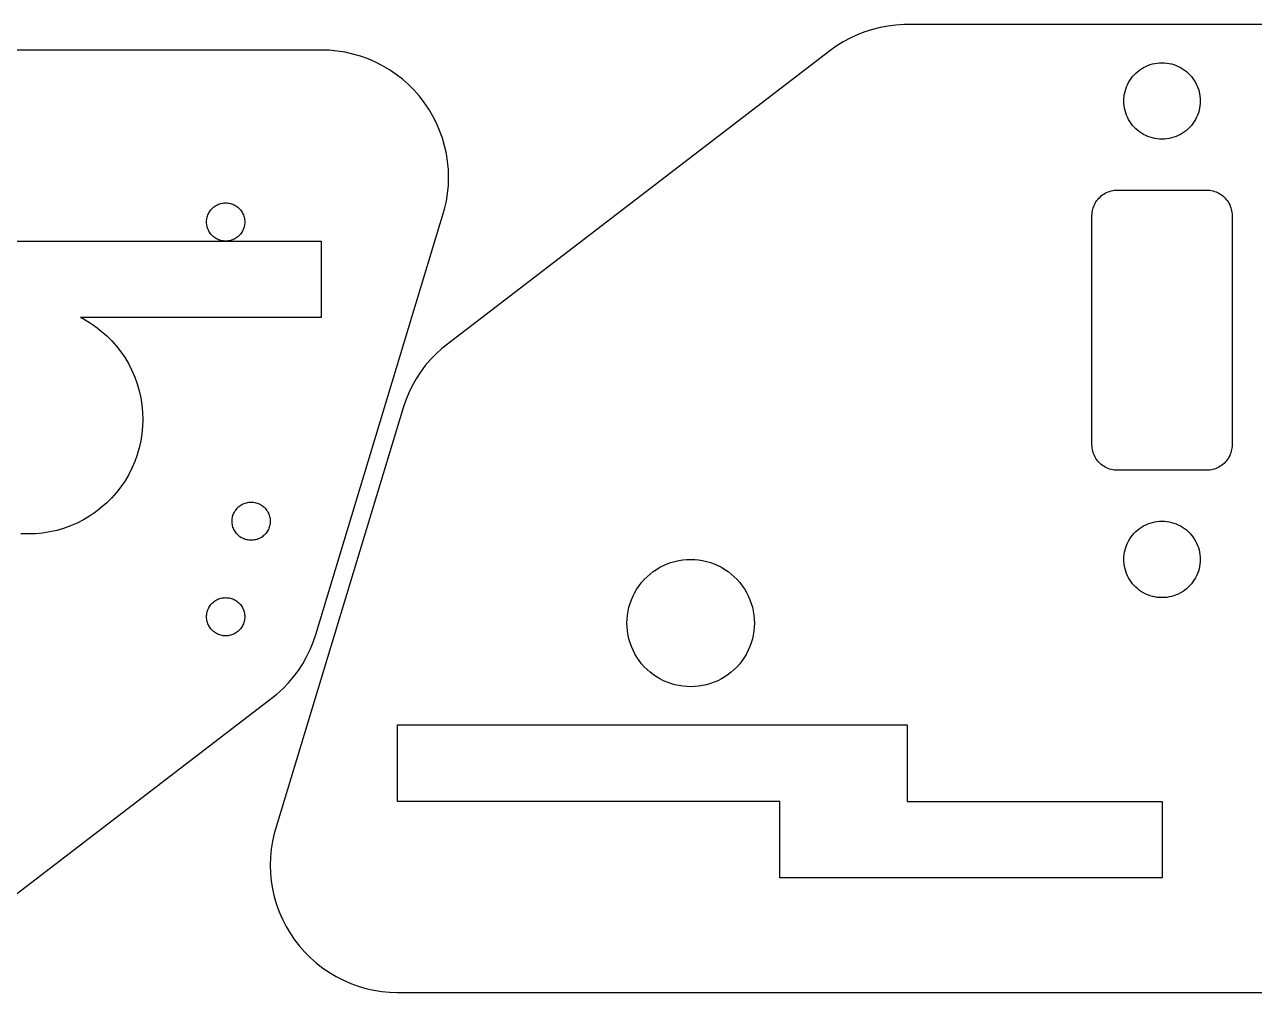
# Model space of a CAD drawing. Header units: metres. Extents: x -62 to 238, y -36 to 199.
# Drawn here: x 36.7 to 133.2, y -34 to 42 of the extents above; entities that cross this region are included whole.
import ezdxf

# ---------------------------------------------------------------- set-up
doc = ezdxf.new("R2010")
doc.units = ezdxf.units.M

msp = doc.modelspace()

# ---------------------------------------------------------------- linework, layer by layer
for p, q in [((103.264, 41.6185), (102.666, 41.4278)), ((103.874, 41.7713), (103.264, 41.6185)), ((104.492, 41.8856), (103.874, 41.7713)), ((105.115, 41.9608), (104.492, 41.8856)), ((105.742, 41.9967), (105.115, 41.9608)), ((135, 41.9991), (105.742, 41.9967)), ((100.958, 40.636), (100.426, 40.3024)), ((101.511, 40.9356), (100.958, 40.636)), ((102.08, 41.1998), (101.511, 40.9356)), ((102.666, 41.4278), (102.08, 41.1998)), ((60, 40), (-50.3843, 39.9926)), ((60.6279, 39.9802), (60, 40)), ((61.2533, 39.9211), (60.6279, 39.9802)), ((61.8738, 39.8228), (61.2533, 39.9211)), ((62.4869, 39.6858), (61.8738, 39.8228)), ((63.0902, 39.5105), (62.4869, 39.6858)), ((99.9157, 39.9361), (69.4735, 16.5766)), ((100.426, 40.3024), (99.9157, 39.9361)), ((63.6812, 39.2977), (63.0902, 39.5105)), ((64.2578, 39.0482), (63.6812, 39.2977)), ((64.8175, 38.763), (64.2578, 39.0482)), ((65.3583, 38.4433), (64.8175, 38.763)), ((124.393, 38.533), (124.555, 38.6289)), ((124.555, 38.6289), (124.723, 38.7145)), ((124.723, 38.7145), (124.896, 38.7893)), ((124.896, 38.7893), (125.073, 38.8532)), ((125.073, 38.8532), (125.254, 38.9057)), ((125.254, 38.9057), (125.438, 38.9469)), ((125.438, 38.9469), (125.624, 38.9763)), ((125.624, 38.9763), (125.812, 38.9941)), ((125.812, 38.9941), (126, 39)), ((126, 39), (126.188, 38.9941)), ((126.188, 38.9941), (126.376, 38.9763)), ((126.376, 38.9763), (126.562, 38.9469)), ((126.562, 38.9469), (126.746, 38.9057)), ((126.746, 38.9057), (126.927, 38.8532)), ((126.927, 38.8532), (127.104, 38.7893)), ((127.104, 38.7893), (127.277, 38.7145)), ((127.277, 38.7145), (127.445, 38.6289)), ((127.445, 38.6289), (127.607, 38.533)), ((65.8778, 38.0901), (65.3583, 38.4433)), ((66.3742, 37.7051), (65.8778, 38.0901)), ((66.8455, 37.2897), (66.3742, 37.7051)), ((123.467, 37.6075), (123.573, 37.7634)), ((123.573, 37.7634), (123.688, 37.9123)), ((123.688, 37.9123), (123.813, 38.0536)), ((123.813, 38.0536), (123.946, 38.1869)), ((123.946, 38.1869), (124.088, 38.3115)), ((124.088, 38.3115), (124.237, 38.427)), ((124.237, 38.427), (124.393, 38.533)), ((127.607, 38.533), (127.763, 38.427)), ((127.763, 38.427), (127.912, 38.3115)), ((127.912, 38.3115), (128.054, 38.1869)), ((128.054, 38.1869), (128.187, 38.0536)), ((128.187, 38.0536), (128.312, 37.9123)), ((128.312, 37.9123), (128.427, 37.7634)), ((128.427, 37.7634), (128.533, 37.6075)), ((67.2897, 36.8454), (66.8455, 37.2897)), ((67.7051, 36.3742), (67.2897, 36.8454)), ((123.053, 36.5621), (123.094, 36.7461)), ((123.094, 36.7461), (123.147, 36.927)), ((123.147, 36.927), (123.211, 37.1044)), ((123.211, 37.1044), (123.286, 37.2773)), ((123.286, 37.2773), (123.371, 37.4453)), ((123.371, 37.4453), (123.467, 37.6075)), ((128.533, 37.6075), (128.629, 37.4453)), ((128.629, 37.4453), (128.714, 37.2773)), ((128.714, 37.2773), (128.789, 37.1044)), ((128.789, 37.1044), (128.853, 36.927)), ((128.853, 36.927), (128.906, 36.7461)), ((128.906, 36.7461), (128.947, 36.5621)), ((68.0902, 35.8778), (67.7051, 36.3742)), ((68.4433, 35.3582), (68.0902, 35.8778)), ((123, 36), (123.006, 36.1884)), ((123.006, 35.8116), (123, 36)), ((123.006, 36.1884), (123.024, 36.376)), ((123.024, 35.624), (123.006, 35.8116)), ((123.024, 36.376), (123.053, 36.5621)), ((128.947, 36.5621), (128.976, 36.376)), ((128.976, 36.376), (128.994, 36.1884)), ((128.994, 35.8116), (128.976, 35.624)), ((128.994, 36.1884), (129, 36)), ((129, 36), (128.994, 35.8116)), ((68.7631, 34.8175), (68.4433, 35.3582)), ((69.0483, 34.2578), (68.7631, 34.8175)), ((123.053, 35.4379), (123.024, 35.624)), ((123.094, 35.2539), (123.053, 35.4379)), ((123.147, 35.0729), (123.094, 35.2539)), ((123.211, 34.8956), (123.147, 35.0729)), ((123.286, 34.7227), (123.211, 34.8956)), ((128.789, 34.8956), (128.714, 34.7227)), ((128.853, 35.0729), (128.789, 34.8956)), ((128.906, 35.2539), (128.853, 35.0729)), ((128.947, 35.4379), (128.906, 35.2539)), ((128.976, 35.624), (128.947, 35.4379)), ((69.2978, 33.6812), (69.0483, 34.2578)), ((123.371, 34.5547), (123.286, 34.7227)), ((123.467, 34.3925), (123.371, 34.5547)), ((123.573, 34.2366), (123.467, 34.3925)), ((123.688, 34.0877), (123.573, 34.2366)), ((123.813, 33.9464), (123.688, 34.0877)), ((123.946, 33.8131), (123.813, 33.9464)), ((124.088, 33.6884), (123.946, 33.8131)), ((128.054, 33.8131), (127.912, 33.6884)), ((128.187, 33.9464), (128.054, 33.8131)), ((128.312, 34.0877), (128.187, 33.9464)), ((128.427, 34.2366), (128.312, 34.0877)), ((128.533, 34.3925), (128.427, 34.2366)), ((128.629, 34.5547), (128.533, 34.3925)), ((128.714, 34.7227), (128.629, 34.5547)), ((69.5106, 33.0901), (69.2978, 33.6812)), ((69.6858, 32.4869), (69.5106, 33.0901)), ((124.237, 33.5729), (124.088, 33.6884)), ((124.393, 33.467), (124.237, 33.5729)), ((124.555, 33.3711), (124.393, 33.467)), ((124.723, 33.2855), (124.555, 33.3711)), ((124.896, 33.2107), (124.723, 33.2855)), ((125.073, 33.1468), (124.896, 33.2107)), ((125.254, 33.0942), (125.073, 33.1468)), ((125.438, 33.0531), (125.254, 33.0942)), ((125.624, 33.0237), (125.438, 33.0531)), ((125.812, 33.0059), (125.624, 33.0237)), ((126, 33), (125.812, 33.0059)), ((126.188, 33.0059), (126, 33)), ((126.376, 33.0237), (126.188, 33.0059)), ((126.562, 33.0531), (126.376, 33.0237)), ((126.746, 33.0942), (126.562, 33.0531)), ((126.927, 33.1468), (126.746, 33.0942)), ((127.104, 33.2107), (126.927, 33.1468)), ((127.277, 33.2855), (127.104, 33.2107)), ((127.445, 33.3711), (127.277, 33.2855)), ((127.607, 33.467), (127.445, 33.3711)), ((127.763, 33.5729), (127.607, 33.467)), ((127.912, 33.6884), (127.763, 33.5729)), ((69.8229, 31.8738), (69.6858, 32.4869)), ((69.9211, 31.2533), (69.8229, 31.8738)), ((69.9803, 30.6279), (69.9211, 31.2533)), ((70, 30), (69.9803, 30.6279)), ((69.9803, 29.3721), (70, 30)), ((69.9211, 28.7466), (69.9803, 29.3721)), ((122.003, 28.9372), (122.125, 28.9646)), ((122.125, 28.9646), (122.249, 28.9842)), ((122.249, 28.9842), (122.374, 28.996)), ((122.374, 28.996), (122.5, 29)), ((122.5, 29), (129.5, 29)), ((129.5, 29), (129.626, 28.996)), ((129.626, 28.996), (129.751, 28.9842)), ((129.751, 28.9842), (129.875, 28.9646)), ((129.875, 28.9646), (129.997, 28.9372)), ((52.312, 27.9881), (52.4058, 27.997)), ((52.4058, 27.997), (52.5, 28)), ((52.5, 28), (52.5942, 27.997)), ((52.5942, 27.997), (52.688, 27.9881)), ((69.6858, 27.5131), (69.8229, 28.1262)), ((69.8229, 28.1262), (69.9211, 28.7466)), ((120.747, 27.9635), (120.811, 28.0716)), ((120.811, 28.0716), (120.882, 28.1756)), ((120.882, 28.1756), (120.959, 28.2748)), ((120.959, 28.2748), (121.042, 28.3691)), ((121.042, 28.3691), (121.131, 28.4579)), ((121.131, 28.4579), (121.225, 28.541)), ((121.225, 28.541), (121.324, 28.618)), ((121.324, 28.618), (121.428, 28.6886)), ((121.428, 28.6886), (121.536, 28.7526)), ((121.536, 28.7526), (121.648, 28.8096)), ((121.648, 28.8096), (121.764, 28.8595)), ((121.764, 28.8595), (121.882, 28.9021)), ((121.882, 28.9021), (122.003, 28.9372)), ((129.997, 28.9372), (130.118, 28.9021)), ((130.118, 28.9021), (130.236, 28.8595)), ((130.236, 28.8595), (130.352, 28.8096)), ((130.352, 28.8096), (130.464, 28.7526)), ((130.464, 28.7526), (130.572, 28.6886)), ((130.572, 28.6886), (130.676, 28.618)), ((130.676, 28.618), (130.775, 28.541)), ((130.775, 28.541), (130.869, 28.4579)), ((130.869, 28.4579), (130.958, 28.3691)), ((130.958, 28.3691), (131.041, 28.2748)), ((131.041, 28.2748), (131.118, 28.1756)), ((131.118, 28.1756), (131.189, 28.0716)), ((131.189, 28.0716), (131.253, 27.9635)), ((51.0734, 26.9635), (51.1053, 27.0522)), ((51.1053, 27.0522), (51.1427, 27.1386)), ((51.1427, 27.1386), (51.1855, 27.2226)), ((51.1855, 27.2226), (51.2335, 27.3037)), ((51.2335, 27.3037), (51.2865, 27.3817)), ((51.2865, 27.3817), (51.3442, 27.4561)), ((51.3442, 27.4561), (51.4065, 27.5268)), ((51.4065, 27.5268), (51.4732, 27.5934)), ((51.4732, 27.5934), (51.5439, 27.6557)), ((51.5439, 27.6557), (51.6183, 27.7135)), ((51.6183, 27.7135), (51.6963, 27.7665)), ((51.6963, 27.7665), (51.7774, 27.8144)), ((51.7774, 27.8144), (51.8613, 27.8572)), ((51.8613, 27.8572), (51.9478, 27.8946)), ((51.9478, 27.8946), (52.0365, 27.9266)), ((52.0365, 27.9266), (52.127, 27.9529)), ((52.127, 27.9529), (52.2189, 27.9734)), ((52.2189, 27.9734), (52.312, 27.9881)), ((52.688, 27.9881), (52.7811, 27.9734)), ((52.7811, 27.9734), (52.873, 27.9529)), ((52.873, 27.9529), (52.9635, 27.9266)), ((52.9635, 27.9266), (53.0522, 27.8946)), ((53.0522, 27.8946), (53.1387, 27.8572)), ((53.1387, 27.8572), (53.2226, 27.8144)), ((53.2226, 27.8144), (53.3037, 27.7665)), ((53.3037, 27.7665), (53.3817, 27.7135)), ((53.3817, 27.7135), (53.4561, 27.6557)), ((53.4561, 27.6557), (53.5268, 27.5934)), ((53.5268, 27.5934), (53.5934, 27.5268)), ((53.5934, 27.5268), (53.6558, 27.4561)), ((53.6558, 27.4561), (53.7135, 27.3817)), ((53.7135, 27.3817), (53.7665, 27.3037)), ((53.7665, 27.3037), (53.8145, 27.2226)), ((53.8145, 27.2226), (53.8572, 27.1386)), ((53.8572, 27.1386), (53.8947, 27.0522)), ((53.8947, 27.0522), (53.9266, 26.9635)), ((59.5702, -5.90007), (69.6858, 27.5131)), ((120.5, 27), (120.504, 27.1256)), ((120.504, 27.1256), (120.516, 27.2507)), ((120.516, 27.2507), (120.535, 27.3748)), ((120.535, 27.3748), (120.563, 27.4974)), ((120.563, 27.4974), (120.598, 27.618)), ((120.598, 27.618), (120.64, 27.7362)), ((120.64, 27.7362), (120.69, 27.8515)), ((120.69, 27.8515), (120.747, 27.9635)), ((131.253, 27.9635), (131.31, 27.8515)), ((131.31, 27.8515), (131.36, 27.7362)), ((131.36, 27.7362), (131.402, 27.618)), ((131.402, 27.618), (131.437, 27.4974)), ((131.437, 27.4974), (131.465, 27.3748)), ((131.465, 27.3748), (131.484, 27.2507)), ((131.484, 27.2507), (131.496, 27.1256)), ((131.496, 27.1256), (131.5, 27)), ((51, 26.5), (51.0029, 26.5942)), ((51.0029, 26.4058), (51, 26.5)), ((51.0029, 26.5942), (51.0118, 26.688)), ((51.0118, 26.312), (51.0029, 26.4058)), ((51.0118, 26.688), (51.0266, 26.7811)), ((51.0266, 26.2189), (51.0118, 26.312)), ((51.0266, 26.7811), (51.0471, 26.873)), ((51.0471, 26.1269), (51.0266, 26.2189)), ((51.0471, 26.873), (51.0734, 26.9635)), ((51.0734, 26.0365), (51.0471, 26.1269)), ((53.9266, 26.9635), (53.9529, 26.873)), ((53.9529, 26.1269), (53.9266, 26.0365)), ((53.9529, 26.873), (53.9734, 26.7811)), ((53.9734, 26.2189), (53.9529, 26.1269)), ((53.9734, 26.7811), (53.9882, 26.688)), ((53.9882, 26.312), (53.9734, 26.2189)), ((53.9882, 26.688), (53.997, 26.5942)), ((53.997, 26.4058), (53.9882, 26.312)), ((53.997, 26.5942), (54, 26.5)), ((54, 26.5), (53.997, 26.4058)), ((120.5, 9), (120.5, 27)), ((131.5, 27), (131.5, 9)), ((51.1053, 25.9478), (51.0734, 26.0365)), ((51.1427, 25.8613), (51.1053, 25.9478)), ((51.1855, 25.7773), (51.1427, 25.8613)), ((51.2335, 25.6962), (51.1855, 25.7773)), ((51.2865, 25.6183), (51.2335, 25.6962)), ((51.3442, 25.5438), (51.2865, 25.6183)), ((51.4065, 25.4732), (51.3442, 25.5438)), ((51.4732, 25.4065), (51.4065, 25.4732)), ((51.5439, 25.3442), (51.4732, 25.4065)), ((51.6183, 25.2865), (51.5439, 25.3442)), ((51.6963, 25.2335), (51.6183, 25.2865)), ((51.7774, 25.1855), (51.6963, 25.2335)), ((51.8613, 25.1427), (51.7774, 25.1855)), ((51.9478, 25.1053), (51.8613, 25.1427)), ((52.0365, 25.0734), (51.9478, 25.1053)), ((53.0522, 25.1053), (52.9635, 25.0734)), ((53.1387, 25.1427), (53.0522, 25.1053)), ((53.2226, 25.1855), (53.1387, 25.1427)), ((53.3037, 25.2335), (53.2226, 25.1855)), ((53.3817, 25.2865), (53.3037, 25.2335)), ((53.4561, 25.3442), (53.3817, 25.2865)), ((53.5268, 25.4065), (53.4561, 25.3442)), ((53.5934, 25.4732), (53.5268, 25.4065)), ((53.6558, 25.5438), (53.5934, 25.4732)), ((53.7135, 25.6183), (53.6558, 25.5438)), ((53.7665, 25.6962), (53.7135, 25.6183)), ((53.8145, 25.7773), (53.7665, 25.6962)), ((53.8572, 25.8613), (53.8145, 25.7773)), ((53.8947, 25.9478), (53.8572, 25.8613)), ((53.9266, 26.0365), (53.8947, 25.9478)), ((30, 25), (60, 25)), ((52.127, 25.0471), (52.0365, 25.0734)), ((52.2189, 25.0266), (52.127, 25.0471)), ((52.312, 25.0118), (52.2189, 25.0266)), ((52.4058, 25.0029), (52.312, 25.0118)), ((52.5, 25), (52.4058, 25.0029)), ((52.5942, 25.0029), (52.5, 25)), ((52.688, 25.0118), (52.5942, 25.0029)), ((52.7811, 25.0266), (52.688, 25.0118)), ((52.873, 25.0471), (52.7811, 25.0266)), ((52.9635, 25.0734), (52.873, 25.0471)), ((60, 25), (60, 19)), ((60, 19), (41.1135, 19)), ((41.1135, 19), (41.3358, 18.8867)), ((41.3358, 18.8867), (41.8224, 18.5989)), ((41.8224, 18.5989), (42.2901, 18.2811)), ((42.2901, 18.2811), (42.7368, 17.9346)), ((42.7368, 17.9346), (43.1609, 17.5607)), ((43.1609, 17.5607), (43.5607, 17.1609)), ((43.5607, 17.1609), (43.9346, 16.7368)), ((43.9346, 16.7368), (44.2811, 16.29)), ((69.4735, 16.5766), (69.0107, 16.1518)), ((44.2811, 16.29), (44.5989, 15.8224)), ((44.5989, 15.8224), (44.8867, 15.3358)), ((68.5754, 15.6989), (68.1694, 15.2195)), ((69.0107, 16.1518), (68.5754, 15.6989)), ((44.8867, 15.3358), (45.1434, 14.832)), ((45.1434, 14.832), (45.368, 14.3131)), ((67.7943, 14.7155), (67.4516, 14.189)), ((68.1694, 15.2195), (67.7943, 14.7155)), ((45.368, 14.3131), (45.5595, 13.7811)), ((45.5595, 13.7811), (45.7172, 13.2382)), ((67.1427, 13.642), (66.8687, 13.0767)), ((67.4516, 14.189), (67.1427, 13.642)), ((45.7172, 13.2382), (45.8406, 12.6864)), ((45.8406, 12.6864), (45.929, 12.128)), ((66.8687, 13.0767), (66.6308, 12.4953)), ((45.929, 12.128), (45.9822, 11.5651)), ((66.4298, 11.9001), (56.3142, -21.5131)), ((66.6308, 12.4953), (66.4298, 11.9001)), ((45.9822, 11.5651), (46, 11)), ((46, 11), (45.9822, 10.4349)), ((45.929, 9.87198), (45.8406, 9.31355)), ((45.9822, 10.4349), (45.929, 9.87198)), ((45.7172, 8.76176), (45.5595, 8.21883)), ((45.8406, 9.31355), (45.7172, 8.76176)), ((120.504, 8.87442), (120.5, 9)), ((120.516, 8.74934), (120.504, 8.87442)), ((120.535, 8.62524), (120.516, 8.74934)), ((131.484, 8.74934), (131.465, 8.62524)), ((131.496, 8.87442), (131.484, 8.74934)), ((131.5, 9), (131.496, 8.87442)), ((45.5595, 8.21883), (45.368, 7.68686)), ((120.563, 8.50262), (120.535, 8.62524)), ((120.598, 8.38197), (120.563, 8.50262)), ((120.64, 8.26376), (120.598, 8.38197)), ((120.69, 8.14845), (120.64, 8.26376)), ((120.747, 8.0365), (120.69, 8.14845)), ((120.811, 7.92836), (120.747, 8.0365)), ((120.882, 7.82443), (120.811, 7.92836)), ((120.959, 7.72516), (120.882, 7.82443)), ((121.042, 7.63092), (120.959, 7.72516)), ((131.041, 7.72516), (130.958, 7.63092)), ((131.118, 7.82443), (131.041, 7.72516)), ((131.189, 7.92836), (131.118, 7.82443)), ((131.253, 8.0365), (131.189, 7.92836)), ((131.31, 8.14845), (131.253, 8.0365)), ((131.36, 8.26376), (131.31, 8.14845)), ((131.402, 8.38197), (131.36, 8.26376)), ((131.437, 8.50262), (131.402, 8.38197)), ((131.465, 8.62524), (131.437, 8.50262)), ((45.1434, 7.16797), (44.8867, 6.6642)), ((45.368, 7.68686), (45.1434, 7.16797)), ((121.131, 7.54207), (121.042, 7.63092)), ((121.225, 7.45898), (121.131, 7.54207)), ((121.324, 7.38197), (121.225, 7.45898)), ((121.428, 7.31136), (121.324, 7.38197)), ((121.536, 7.24739), (121.428, 7.31136)), ((121.648, 7.19035), (121.536, 7.24739)), ((121.764, 7.14046), (121.648, 7.19035)), ((121.882, 7.0979), (121.764, 7.14046)), ((122.003, 7.06284), (121.882, 7.0979)), ((122.125, 7.03543), (122.003, 7.06284)), ((122.249, 7.01578), (122.125, 7.03543)), ((122.374, 7.00395), (122.249, 7.01578)), ((122.5, 7), (122.374, 7.00395)), ((129.5, 7), (122.5, 7)), ((129.626, 7.00395), (129.5, 7)), ((129.751, 7.01578), (129.626, 7.00395)), ((129.875, 7.03543), (129.751, 7.01578)), ((129.997, 7.06284), (129.875, 7.03543)), ((130.118, 7.0979), (129.997, 7.06284)), ((130.236, 7.14046), (130.118, 7.0979)), ((130.352, 7.19035), (130.236, 7.14046)), ((130.464, 7.24739), (130.352, 7.19035)), ((130.572, 7.31136), (130.464, 7.24739)), ((130.676, 7.38197), (130.572, 7.31136)), ((130.775, 7.45898), (130.676, 7.38197)), ((130.869, 7.54207), (130.775, 7.45898)), ((130.958, 7.63092), (130.869, 7.54207)), ((44.5989, 6.17754), (44.2811, 5.70992)), ((44.8867, 6.6642), (44.5989, 6.17754)), ((43.5607, 4.83905), (43.1609, 4.43925)), ((43.9346, 5.26317), (43.5607, 4.83905)), ((44.2811, 5.70992), (43.9346, 5.26317)), ((42.7368, 4.06535), (42.2901, 3.71883)), ((43.1609, 4.43925), (42.7368, 4.06535)), ((53.2335, 3.80373), (53.2865, 3.88167)), ((53.2865, 3.88167), (53.3442, 3.95613)), ((53.3442, 3.95613), (53.4065, 4.02681)), ((53.4065, 4.02681), (53.4732, 4.09344)), ((53.4732, 4.09344), (53.5439, 4.15576)), ((53.5439, 4.15576), (53.6183, 4.21352)), ((53.6183, 4.21352), (53.6963, 4.26648)), ((53.6963, 4.26648), (53.7774, 4.31445)), ((53.7774, 4.31445), (53.8613, 4.35724)), ((53.8613, 4.35724), (53.9478, 4.39465)), ((53.9478, 4.39465), (54.0365, 4.42657)), ((54.0365, 4.42657), (54.127, 4.45287)), ((54.127, 4.45287), (54.2189, 4.47342)), ((54.2189, 4.47342), (54.312, 4.48816)), ((54.312, 4.48816), (54.4058, 4.49704)), ((54.4058, 4.49704), (54.5, 4.49998)), ((54.5, 4.49998), (54.5942, 4.49704)), ((54.5942, 4.49704), (54.688, 4.48816)), ((54.688, 4.48816), (54.7811, 4.47342)), ((54.7811, 4.47342), (54.873, 4.45287)), ((54.873, 4.45287), (54.9635, 4.42657)), ((54.9635, 4.42657), (55.0522, 4.39465)), ((55.0522, 4.39465), (55.1387, 4.35724)), ((55.1387, 4.35724), (55.2226, 4.31445)), ((55.2226, 4.31445), (55.3037, 4.26648)), ((55.3037, 4.26648), (55.3817, 4.21352)), ((55.3817, 4.21352), (55.4561, 4.15576)), ((55.4561, 4.15576), (55.5268, 4.09344)), ((55.5268, 4.09344), (55.5934, 4.02681)), ((55.5934, 4.02681), (55.6558, 3.95613)), ((55.6558, 3.95613), (55.7135, 3.88167)), ((55.7135, 3.88167), (55.7665, 3.80373)), ((41.3358, 3.11322), (40.832, 2.85655)), ((41.8224, 3.40103), (41.3358, 3.11322)), ((42.2901, 3.71883), (41.8224, 3.40103)), ((53, 2.99998), (53.0029, 3.09418)), ((53.0029, 2.90581), (53, 2.99998)), ((53.0029, 3.09418), (53.0118, 3.18799)), ((53.0118, 2.812), (53.0029, 2.90581)), ((53.0118, 3.18799), (53.0266, 3.28107)), ((53.0266, 3.28107), (53.0471, 3.37303)), ((53.0471, 3.37303), (53.0734, 3.46352)), ((53.0734, 3.46352), (53.1053, 3.55219)), ((53.1053, 3.55219), (53.1427, 3.63866)), ((53.1427, 3.63866), (53.1855, 3.72263)), ((53.1855, 3.72263), (53.2335, 3.80373)), ((55.7665, 3.80373), (55.8145, 3.72263)), ((55.8145, 3.72263), (55.8572, 3.63866)), ((55.8572, 3.63866), (55.8947, 3.55219)), ((55.8947, 3.55219), (55.9266, 3.46352)), ((55.9266, 3.46352), (55.9529, 3.37303)), ((55.9529, 3.37303), (55.9734, 3.28107)), ((55.9734, 3.28107), (55.9882, 3.18799)), ((55.9882, 3.18799), (55.997, 3.09418)), ((55.997, 2.90581), (55.9882, 2.812)), ((55.997, 3.09418), (56, 2.99998)), ((56, 2.99998), (55.997, 2.90581)), ((125.073, 2.85318), (125.254, 2.90576)), ((125.254, 2.90576), (125.438, 2.94687)), ((125.438, 2.94687), (125.624, 2.97635)), ((125.624, 2.97635), (125.812, 2.99409)), ((125.812, 2.99409), (126, 3)), ((126, 3), (126.188, 2.99409)), ((126.188, 2.99409), (126.376, 2.97635)), ((126.376, 2.97635), (126.562, 2.94687)), ((126.562, 2.94687), (126.746, 2.90576)), ((126.746, 2.90576), (126.927, 2.85318)), ((37, 1.99998), (36.4349, 2.01775)), ((37.5651, 2.01775), (37, 1.99998)), ((38.128, 2.07095), (37.5651, 2.01775)), ((38.6864, 2.15941), (38.128, 2.07095)), ((39.2382, 2.28275), (38.6864, 2.15941)), ((39.7811, 2.44049), (39.2382, 2.28275)), ((40.3131, 2.632), (39.7811, 2.44049)), ((40.832, 2.85655), (40.3131, 2.632)), ((53.0266, 2.71892), (53.0118, 2.812)), ((53.0471, 2.62695), (53.0266, 2.71892)), ((53.0734, 2.53647), (53.0471, 2.62695)), ((53.1053, 2.4478), (53.0734, 2.53647)), ((53.1427, 2.36133), (53.1053, 2.4478)), ((53.1855, 2.27736), (53.1427, 2.36133)), ((53.2335, 2.19626), (53.1855, 2.27736)), ((53.2865, 2.11832), (53.2335, 2.19626)), ((53.3442, 2.04385), (53.2865, 2.11832)), ((53.4065, 1.97318), (53.3442, 2.04385)), ((53.4732, 1.90654), (53.4065, 1.97318)), ((55.5934, 1.97318), (55.5268, 1.90654)), ((55.6558, 2.04385), (55.5934, 1.97318)), ((55.7135, 2.11832), (55.6558, 2.04385)), ((55.7665, 2.19626), (55.7135, 2.11832)), ((55.8145, 2.27736), (55.7665, 2.19626)), ((55.8572, 2.36133), (55.8145, 2.27736)), ((55.8947, 2.4478), (55.8572, 2.36133)), ((55.9266, 2.53647), (55.8947, 2.4478)), ((55.9529, 2.62695), (55.9266, 2.53647)), ((55.9734, 2.71892), (55.9529, 2.62695)), ((55.9882, 2.812), (55.9734, 2.71892)), ((123.688, 1.91228), (123.813, 2.05365)), ((123.813, 2.05365), (123.946, 2.18692)), ((123.946, 2.18692), (124.088, 2.31155)), ((124.088, 2.31155), (124.237, 2.42706)), ((124.237, 2.42706), (124.393, 2.53299)), ((124.393, 2.53299), (124.555, 2.62892)), ((124.555, 2.62892), (124.723, 2.71449)), ((124.723, 2.71449), (124.896, 2.78934)), ((124.896, 2.78934), (125.073, 2.85318)), ((126.927, 2.85318), (127.104, 2.78934)), ((127.104, 2.78934), (127.277, 2.71449)), ((127.277, 2.71449), (127.445, 2.62892)), ((127.445, 2.62892), (127.607, 2.53299)), ((127.607, 2.53299), (127.763, 2.42706)), ((127.763, 2.42706), (127.912, 2.31155)), ((127.912, 2.31155), (128.054, 2.18692)), ((128.054, 2.18692), (128.187, 2.05365)), ((128.187, 2.05365), (128.312, 1.91228)), ((53.5439, 1.84422), (53.4732, 1.90654)), ((53.6183, 1.78647), (53.5439, 1.84422)), ((53.6963, 1.73351), (53.6183, 1.78647)), ((53.7774, 1.68553), (53.6963, 1.73351)), ((53.8613, 1.64275), (53.7774, 1.68553)), ((53.9478, 1.60533), (53.8613, 1.64275)), ((54.0365, 1.57341), (53.9478, 1.60533)), ((54.127, 1.54712), (54.0365, 1.57341)), ((54.2189, 1.52657), (54.127, 1.54712)), ((54.312, 1.51183), (54.2189, 1.52657)), ((54.4058, 1.50294), (54.312, 1.51183)), ((54.5, 1.49998), (54.4058, 1.50294)), ((54.5942, 1.50294), (54.5, 1.49998)), ((54.688, 1.51183), (54.5942, 1.50294)), ((54.7811, 1.52657), (54.688, 1.51183)), ((54.873, 1.54712), (54.7811, 1.52657)), ((54.9635, 1.57341), (54.873, 1.54712)), ((55.0522, 1.60533), (54.9635, 1.57341)), ((55.1387, 1.64275), (55.0522, 1.60533)), ((55.2226, 1.68553), (55.1387, 1.64275)), ((55.3037, 1.73351), (55.2226, 1.68553)), ((55.3817, 1.78647), (55.3037, 1.73351)), ((55.4561, 1.84422), (55.3817, 1.78647)), ((55.5268, 1.90654), (55.4561, 1.84422)), ((123.147, 0.92706), (123.211, 1.10439)), ((123.211, 1.10439), (123.286, 1.27734)), ((123.286, 1.27734), (123.371, 1.44527)), ((123.371, 1.44527), (123.467, 1.60748)), ((123.467, 1.60748), (123.573, 1.76337)), ((123.573, 1.76337), (123.688, 1.91228)), ((128.312, 1.91228), (128.427, 1.76337)), ((128.427, 1.76337), (128.533, 1.60748)), ((128.533, 1.60748), (128.629, 1.44527)), ((128.629, 1.44527), (128.714, 1.27734)), ((128.714, 1.27734), (128.789, 1.10439)), ((128.789, 1.10439), (128.853, 0.92706)), ((88.6861, -0.00986), (89, 0)), ((89, 0), (89.314, -0.00986)), ((123, 0.00002), (123.006, 0.18838)), ((123.006, -0.18837), (123, 0.00002)), ((123.006, 0.18838), (123.024, 0.37601)), ((123.024, 0.37601), (123.053, 0.56215)), ((123.053, 0.56215), (123.094, 0.74608)), ((123.094, 0.74608), (123.147, 0.92706)), ((128.853, 0.92706), (128.906, 0.74608)), ((128.906, 0.74608), (128.947, 0.56215)), ((128.947, 0.56215), (128.976, 0.37601)), ((128.976, 0.37601), (128.994, 0.18838)), ((128.994, 0.18838), (129, 0)), ((129, 0), (128.994, -0.18837)), ((85.8129, -1.14743), (86.0611, -0.95491)), ((86.0611, -0.95491), (86.3209, -0.77835)), ((86.3209, -0.77835), (86.5912, -0.61845)), ((86.5912, -0.61845), (86.8711, -0.47586)), ((86.8711, -0.47586), (87.1594, -0.35111)), ((87.1594, -0.35111), (87.4549, -0.24471)), ((87.4549, -0.24471), (87.7566, -0.15707)), ((87.7566, -0.15707), (88.0631, -0.08856)), ((88.0631, -0.08856), (88.3733, -0.03941)), ((88.3733, -0.03941), (88.6861, -0.00986)), ((89.314, -0.00986), (89.6267, -0.03941)), ((89.6267, -0.03941), (89.9369, -0.08856)), ((89.9369, -0.08856), (90.2435, -0.15707)), ((90.2435, -0.15707), (90.5451, -0.24471)), ((90.5451, -0.24471), (90.8406, -0.35111)), ((90.8406, -0.35111), (91.1289, -0.47586)), ((91.1289, -0.47586), (91.4088, -0.61845)), ((91.4088, -0.61845), (91.6791, -0.77835)), ((91.6791, -0.77835), (91.9389, -0.95491)), ((91.9389, -0.95491), (92.1871, -1.14743)), ((123.024, -0.37599), (123.006, -0.18837)), ((123.053, -0.56213), (123.024, -0.37599)), ((123.094, -0.74606), (123.053, -0.56213)), ((123.147, -0.92705), (123.094, -0.74606)), ((123.211, -1.10437), (123.147, -0.92705)), ((128.853, -0.92705), (128.789, -1.10437)), ((128.906, -0.74606), (128.853, -0.92705)), ((128.947, -0.56213), (128.906, -0.74606)), ((128.976, -0.37599), (128.947, -0.56213)), ((128.994, -0.18837), (128.976, -0.37599)), ((84.9549, -2.06107), (85.1474, -1.81287)), ((85.1474, -1.81287), (85.3552, -1.57726)), ((85.3552, -1.57726), (85.5773, -1.35515)), ((85.5773, -1.35515), (85.8129, -1.14743)), ((92.1871, -1.14743), (92.4227, -1.35515)), ((92.4227, -1.35515), (92.6449, -1.57726)), ((92.6449, -1.57726), (92.8526, -1.81287)), ((92.8526, -1.81287), (93.0451, -2.06107)), ((123.286, -1.27733), (123.211, -1.10437)), ((123.371, -1.44525), (123.286, -1.27733)), ((123.467, -1.60747), (123.371, -1.44525)), ((123.573, -1.76335), (123.467, -1.60747)), ((123.688, -1.91226), (123.573, -1.76335)), ((123.813, -2.05363), (123.688, -1.91226)), ((128.312, -1.91226), (128.187, -2.05363)), ((128.427, -1.76335), (128.312, -1.91226)), ((128.533, -1.60747), (128.427, -1.76335)), ((128.629, -1.44525), (128.533, -1.60747)), ((128.714, -1.27733), (128.629, -1.44525)), ((128.789, -1.10437), (128.714, -1.27733)), ((84.3511, -3.15936), (84.4759, -2.87109)), ((84.4759, -2.87109), (84.6185, -2.59122)), ((84.6185, -2.59122), (84.7784, -2.32086)), ((84.7784, -2.32086), (84.9549, -2.06107)), ((93.0451, -2.06107), (93.2216, -2.32086)), ((93.2216, -2.32086), (93.3815, -2.59122)), ((93.3815, -2.59122), (93.5241, -2.87109)), ((93.5241, -2.87109), (93.6489, -3.15936)), ((123.946, -2.1869), (123.813, -2.05363)), ((124.088, -2.31154), (123.946, -2.1869)), ((124.237, -2.42705), (124.088, -2.31154)), ((124.393, -2.53297), (124.237, -2.42705)), ((124.555, -2.62891), (124.393, -2.53297)), ((124.723, -2.71448), (124.555, -2.62891)), ((124.896, -2.78932), (124.723, -2.71448)), ((125.073, -2.85316), (124.896, -2.78932)), ((125.254, -2.90575), (125.073, -2.85316)), ((126.927, -2.85316), (126.746, -2.90575)), ((127.104, -2.78932), (126.927, -2.85316)), ((127.277, -2.71448), (127.104, -2.78932)), ((127.445, -2.62891), (127.277, -2.71448)), ((127.607, -2.53297), (127.445, -2.62891)), ((127.763, -2.42705), (127.607, -2.53297)), ((127.912, -2.31154), (127.763, -2.42705)), ((128.054, -2.1869), (127.912, -2.31154)), ((128.187, -2.05363), (128.054, -2.1869)), ((51.1427, -3.86133), (51.1855, -3.77736)), ((51.1855, -3.77736), (51.2335, -3.69626)), ((51.2335, -3.69626), (51.2865, -3.61832)), ((51.2865, -3.61832), (51.3442, -3.54385)), ((51.3442, -3.54385), (51.4065, -3.47318)), ((51.4065, -3.47318), (51.4732, -3.40654)), ((51.4732, -3.40654), (51.5439, -3.34422)), ((51.5439, -3.34422), (51.6183, -3.28647)), ((51.6183, -3.28647), (51.6963, -3.23351)), ((51.6963, -3.23351), (51.7774, -3.18553)), ((51.7774, -3.18553), (51.8613, -3.14275)), ((51.8613, -3.14275), (51.9478, -3.10533)), ((51.9478, -3.10533), (52.0365, -3.07341)), ((52.0365, -3.07341), (52.127, -3.04712)), ((52.127, -3.04712), (52.2189, -3.02657)), ((52.2189, -3.02657), (52.312, -3.01183)), ((52.312, -3.01183), (52.4058, -3.00294)), ((52.4058, -3.00294), (52.5, -3)), ((52.5, -3), (52.5942, -3.00294)), ((52.5942, -3.00294), (52.688, -3.01183)), ((52.688, -3.01183), (52.7811, -3.02657)), ((52.7811, -3.02657), (52.873, -3.04712)), ((52.873, -3.04712), (52.9635, -3.07341)), ((52.9635, -3.07341), (53.0522, -3.10533)), ((53.0522, -3.10533), (53.1387, -3.14275)), ((53.1387, -3.14275), (53.2226, -3.18553)), ((53.2226, -3.18553), (53.3037, -3.23351)), ((53.3037, -3.23351), (53.3817, -3.28647)), ((53.3817, -3.28647), (53.4561, -3.34422)), ((53.4561, -3.34422), (53.5268, -3.40654)), ((53.5268, -3.40654), (53.5934, -3.47318)), ((53.5934, -3.47318), (53.6558, -3.54385)), ((53.6558, -3.54385), (53.7135, -3.61832)), ((53.7135, -3.61832), (53.7665, -3.69626)), ((53.7665, -3.69626), (53.8145, -3.77736)), ((53.8145, -3.77736), (53.8572, -3.86133)), ((84.0886, -4.06308), (84.1571, -3.75655)), ((84.1571, -3.75655), (84.2447, -3.45491)), ((84.2447, -3.45491), (84.3511, -3.15936)), ((93.6489, -3.15936), (93.7553, -3.45491)), ((93.7553, -3.45491), (93.8429, -3.75655)), ((93.8429, -3.75655), (93.9114, -4.06308)), ((125.438, -2.94685), (125.254, -2.90575)), ((125.624, -2.97633), (125.438, -2.94685)), ((125.812, -2.99408), (125.624, -2.97633)), ((126, -3), (125.812, -2.99408)), ((126.188, -2.99408), (126, -3)), ((126.376, -2.97633), (126.188, -2.99408)), ((126.562, -2.94685), (126.376, -2.97633)), ((126.746, -2.90575), (126.562, -2.94685)), ((51, -4.5), (51.0029, -4.40581)), ((51.0029, -4.59418), (51, -4.5)), ((51.0029, -4.40581), (51.0118, -4.312)), ((51.0118, -4.68799), (51.0029, -4.59418)), ((51.0118, -4.312), (51.0266, -4.21892)), ((51.0266, -4.78107), (51.0118, -4.68799)), ((51.0266, -4.21892), (51.0471, -4.12695)), ((51.0471, -4.87303), (51.0266, -4.78107)), ((51.0471, -4.12695), (51.0734, -4.03647)), ((51.0734, -4.03647), (51.1053, -3.9478)), ((51.1053, -3.9478), (51.1427, -3.86133)), ((53.8572, -3.86133), (53.8947, -3.9478)), ((53.8947, -3.9478), (53.9266, -4.03647)), ((53.9266, -4.03647), (53.9529, -4.12695)), ((53.9529, -4.12695), (53.9734, -4.21892)), ((53.9734, -4.78107), (53.9529, -4.87303)), ((53.9734, -4.21892), (53.9882, -4.312)), ((53.9882, -4.68799), (53.9734, -4.78107)), ((53.9882, -4.312), (53.997, -4.40581)), ((53.997, -4.59418), (53.9882, -4.68799)), ((53.997, -4.40581), (54, -4.5)), ((54, -4.5), (53.997, -4.59418)), ((84, -4.99998), (84.0099, -4.68604)), ((84.0099, -4.68604), (84.0394, -4.37332)), ((84.0394, -4.37332), (84.0886, -4.06308)), ((93.9114, -4.06308), (93.9606, -4.37332)), ((93.9606, -4.37332), (93.9901, -4.68604)), ((93.9901, -4.68604), (94, -5)), ((51.0734, -4.96352), (51.0471, -4.87303)), ((51.1053, -5.05219), (51.0734, -4.96352)), ((51.1427, -5.13866), (51.1053, -5.05219)), ((51.1855, -5.22263), (51.1427, -5.13866)), ((51.2335, -5.30373), (51.1855, -5.22263)), ((51.2865, -5.38167), (51.2335, -5.30373)), ((51.3442, -5.45613), (51.2865, -5.38167)), ((51.4065, -5.52681), (51.3442, -5.45613)), ((51.4732, -5.59344), (51.4065, -5.52681)), ((51.5439, -5.65576), (51.4732, -5.59344)), ((51.6183, -5.71352), (51.5439, -5.65576)), ((51.6963, -5.76648), (51.6183, -5.71352)), ((51.7774, -5.81445), (51.6963, -5.76648)), ((53.3037, -5.76648), (53.2226, -5.81445)), ((53.3817, -5.71352), (53.3037, -5.76648)), ((53.4561, -5.65576), (53.3817, -5.71352)), ((53.5268, -5.59344), (53.4561, -5.65576)), ((53.5934, -5.52681), (53.5268, -5.59344)), ((53.6558, -5.45613), (53.5934, -5.52681)), ((53.7135, -5.38167), (53.6558, -5.45613)), ((53.7665, -5.30373), (53.7135, -5.38167)), ((53.8145, -5.22263), (53.7665, -5.30373)), ((53.8572, -5.13866), (53.8145, -5.22263)), ((53.8947, -5.05219), (53.8572, -5.13866)), ((53.9266, -4.96352), (53.8947, -5.05219)), ((53.9529, -4.87303), (53.9266, -4.96352)), ((84.0099, -5.31395), (84, -4.99998)), ((84.0394, -5.62666), (84.0099, -5.31395)), ((84.0886, -5.9369), (84.0394, -5.62666)), ((93.9606, -5.62666), (93.9114, -5.9369)), ((93.9901, -5.31395), (93.9606, -5.62666)), ((94, -5), (93.9901, -5.31395)), ((51.8613, -5.85724), (51.7774, -5.81445)), ((51.9478, -5.89465), (51.8613, -5.85724)), ((52.0365, -5.92657), (51.9478, -5.89465)), ((52.127, -5.95287), (52.0365, -5.92657)), ((52.2189, -5.97342), (52.127, -5.95287)), ((52.312, -5.98816), (52.2189, -5.97342)), ((52.4058, -5.99704), (52.312, -5.98816)), ((52.5, -6), (52.4058, -5.99704)), ((52.5942, -5.99704), (52.5, -6)), ((52.688, -5.98816), (52.5942, -5.99704)), ((52.7811, -5.97342), (52.688, -5.98816)), ((52.873, -5.95287), (52.7811, -5.97342)), ((52.9635, -5.92657), (52.873, -5.95287)), ((53.0522, -5.89465), (52.9635, -5.92657)), ((53.1387, -5.85724), (53.0522, -5.89465)), ((53.2226, -5.81445), (53.1387, -5.85724)), ((59.1313, -7.07668), (59.3692, -6.49527)), ((59.3692, -6.49527), (59.5702, -5.90007)), ((84.1571, -6.24344), (84.0886, -5.9369)), ((84.2447, -6.54507), (84.1571, -6.24344)), ((84.3511, -6.84062), (84.2447, -6.54507)), ((93.7553, -6.54507), (93.6489, -6.84062)), ((93.8429, -6.24344), (93.7553, -6.54507)), ((93.9114, -5.9369), (93.8429, -6.24344)), ((58.5484, -8.18898), (58.8573, -7.64198)), ((58.8573, -7.64198), (59.1313, -7.07668)), ((84.4759, -7.12889), (84.3511, -6.84062)), ((84.6185, -7.40877), (84.4759, -7.12889)), ((84.7784, -7.67912), (84.6185, -7.40877)), ((84.9549, -7.93892), (84.7784, -7.67912)), ((93.2216, -7.67912), (93.0451, -7.93892)), ((93.3815, -7.40877), (93.2216, -7.67912)), ((93.5241, -7.12889), (93.3815, -7.40877)), ((93.6489, -6.84062), (93.5241, -7.12889)), ((58.2057, -8.7155), (58.5484, -8.18898)), ((85.1474, -8.18712), (84.9549, -7.93892)), ((85.3552, -8.42273), (85.1474, -8.18712)), ((85.5773, -8.64484), (85.3552, -8.42273)), ((85.8129, -8.85255), (85.5773, -8.64484)), ((92.4227, -8.64484), (92.1871, -8.85255)), ((92.6449, -8.42273), (92.4227, -8.64484)), ((92.8526, -8.18712), (92.6449, -8.42273)), ((93.0451, -7.93892), (92.8526, -8.18712)), ((57.4246, -9.69887), (57.8306, -9.21945)), ((57.8306, -9.21945), (58.2057, -8.7155)), ((86.0611, -9.04507), (85.8129, -8.85255)), ((86.3209, -9.22163), (86.0611, -9.04507)), ((86.5912, -9.38153), (86.3209, -9.22163)), ((86.8711, -9.52412), (86.5912, -9.38153)), ((87.1594, -9.64888), (86.8711, -9.52412)), ((87.4549, -9.75528), (87.1594, -9.64888)), ((90.8406, -9.64888), (90.5451, -9.75528)), ((91.1289, -9.52412), (90.8406, -9.64888)), ((91.4088, -9.38153), (91.1289, -9.52412)), ((91.6791, -9.22163), (91.4088, -9.38153)), ((91.9389, -9.04507), (91.6791, -9.22163)), ((92.1871, -8.85255), (91.9389, -9.04507)), ((26.0843, -33.9361), (56.5265, -10.5766)), ((56.5265, -10.5766), (56.9893, -10.1518)), ((56.9893, -10.1518), (57.4246, -9.69887)), ((87.7566, -9.84291), (87.4549, -9.75528)), ((88.0631, -9.91142), (87.7566, -9.84291)), ((88.3733, -9.96057), (88.0631, -9.91142)), ((88.6861, -9.99013), (88.3733, -9.96057)), ((89, -10), (88.6861, -9.99013)), ((89.314, -9.99013), (89, -10)), ((89.6267, -9.96057), (89.314, -9.99013)), ((89.9369, -9.91142), (89.6267, -9.96057)), ((90.2435, -9.84291), (89.9369, -9.91142)), ((90.5451, -9.75528), (90.2435, -9.84291)), ((66, -19), (66, -13)), ((66, -13), (106, -13)), ((106, -13), (106, -19)), ((96, -19), (66, -19)), ((96, -25), (96, -19)), ((106, -19), (126, -19)), ((126, -19), (126, -25)), ((56.1771, -22.1262), (56.0789, -22.7467)), ((56.3142, -21.5131), (56.1771, -22.1262)), ((56.0789, -22.7467), (56.0197, -23.3721)), ((56.0197, -23.3721), (56, -24)), ((56, -24), (56.0197, -24.6279)), ((56.0197, -24.6279), (56.0789, -25.2533)), ((126, -25), (96, -25)), ((56.0789, -25.2533), (56.1771, -25.8738)), ((56.1771, -25.8738), (56.3142, -26.4869)), ((56.3142, -26.4869), (56.4894, -27.0902)), ((56.4894, -27.0902), (56.7022, -27.6812)), ((56.7022, -27.6812), (56.9517, -28.2578)), ((56.9517, -28.2578), (57.2369, -28.8175)), ((57.2369, -28.8175), (57.5567, -29.3583)), ((57.5567, -29.3583), (57.9098, -29.8778)), ((57.9098, -29.8778), (58.2949, -30.3742)), ((58.2949, -30.3742), (58.7103, -30.8455)), ((58.7103, -30.8455), (59.1545, -31.2897)), ((59.1545, -31.2897), (59.6258, -31.7051)), ((59.6258, -31.7051), (60.1222, -32.0902)), ((60.1222, -32.0902), (60.6417, -32.4433)), ((60.6417, -32.4433), (61.1825, -32.7631)), ((61.1825, -32.7631), (61.7422, -33.0483)), ((61.7422, -33.0483), (62.3188, -33.2978)), ((62.3188, -33.2978), (62.9098, -33.5106)), ((62.9098, -33.5106), (63.5131, -33.6858)), ((63.5131, -33.6858), (64.1262, -33.8229)), ((64.1262, -33.8229), (64.7467, -33.9211)), ((64.7467, -33.9211), (65.3721, -33.9803)), ((65.3721, -33.9803), (66, -34)), ((66, -34), (176.384, -33.9926))]:
    msp.add_line(p, q)

doc.saveas('drawing.dxf')
